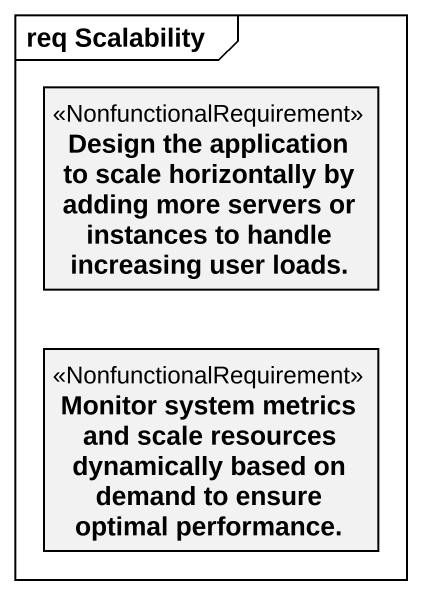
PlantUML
@startuml
mainframe req Scalability
hide circle
hide empty members
class "Design the application to scale horizontally by adding more servers or instances to handle increasing user loads." as Design_the_application_to <<NonfunctionalRequirement>>
class "Monitor system metrics and scale resources dynamically based on demand to ensure optimal performance." as Monitor_system_metrics_and <<NonfunctionalRequirement>>
@enduml
